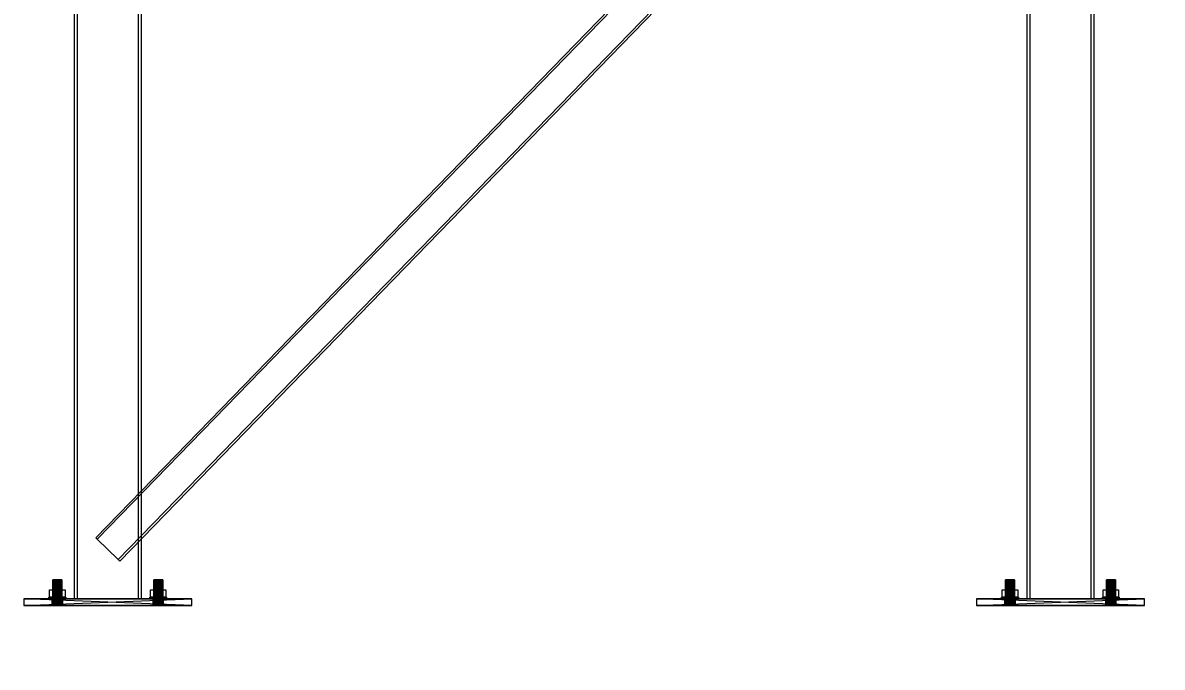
# Model space of a CAD drawing. Header units: millimetres. Extents: x -191664 to 191490, y -197311 to 10263.
# Drawn here: x -2 to 2032, y -63110 to -61960 of the extents above; entities that cross this region are included whole.
import ezdxf

# ---------------------------------------------------------------- set-up
doc = ezdxf.new("R2010")
doc.units = ezdxf.units.MM
doc.layers.add('DET_dosificador_lateral', color=7, linetype='Continuous', lineweight=0)
doc.layers.add('R15_COTAS_TRANSPORTE_P', color=1, linetype='Continuous', lineweight=0)
doc.dimstyles.new('PLANTA_20', dxfattribs={"dimtxt": 50, "dimasz": 30, "dimexe": 30, "dimexo": 16, "dimgap": 20, "dimtad": 1, "dimtih": 1, "dimtoh": 1, "dimdec": 1, "dimzin": 0, "dimdsep": 46, "dimcen": 0.09, "dimadec": 0, "dimazin": 0, "dimtfac": 1, "dimtdec": 4, "dimtofl": 0, "dimtmove": 0, "dimatfit": 3, "dimfxl": 1, "dimtolj": 1, "dimtzin": 0, "dimarcsym": 0})

# ---------------------------------------------------------------- blocks, each defined once
blk = doc.blocks.new('*D132')
at = {"layer": 'Defpoints', "color": 0, "transparency": 16777216}
for p in [(-500, -194490), (-500, -194490), (500, -194490), (203.3, -194656.7), (439.7, -194832)]:
    blk.add_point(p, dxfattribs=at)
at = {"layer": 'R15_COTAS_TRANSPORTE_P', "color": 0, "lineweight": -2, "transparency": 16777216}
blk.add_arc((-500, -194490), 722.8, 342.3783, 357.6217, dxfattribs=at)
at = {"layer": 'R15_COTAS_TRANSPORTE_P', "color": 0, "transparency": 16777216}
for points in [[(217.2, -194519.9), (227.1, -194520.1), (222.8, -194490)], [(193.6, -194710.4), (184.1, -194707.2), (179.2, -194737.2)]]:
    blk.add_solid(points, dxfattribs=at)
blk = doc.blocks.new('*D133')
at = {"layer": 'Defpoints', "color": 0, "transparency": 16777216}
for p in [(439.7, -194148), (217.9, -194406.1), (-500, -194490), (-500, -194490), (500, -194490)]:
    blk.add_point(p, dxfattribs=at)
at = {"layer": 'R15_COTAS_TRANSPORTE_P', "color": 0, "lineweight": -2, "transparency": 16777216}
blk.add_arc((-500, -194490), 722.8, 2.3783, 17.6217, dxfattribs=at)
at = {"layer": 'R15_COTAS_TRANSPORTE_P', "color": 0, "transparency": 16777216}
for points in [[(184.1, -194272.8), (193.6, -194269.6), (179.2, -194242.8)], [(227.1, -194459.9), (217.2, -194460.1), (222.8, -194490)]]:
    blk.add_solid(points, dxfattribs=at)

msp = doc.modelspace()

# ---------------------------------------------------------------- linework, layer by layer
at = {"layer": 'DET_dosificador_lateral', "color": 8, "true_color": 0x667b86}
for p, q in [((90, -61000), (90, -62988)), ((96, -62988), (96, -61000)), ((204, -61000), (204, -62988)), ((210, -62988), (210, -61000)), ((1790, -61000), (1790, -62988)), ((1796, -62988), (1796, -61000)), ((1904, -61000), (1904, -62988)), ((1910, -62988), (1910, -61000)), ((128.48, -62879.1), (1828.48, -61129.1)), ((131.35, -62881.88), (1831.35, -61131.88)), ((168.65, -62918.12), (1868.65, -61168.12)), ((171.52, -62920.9), (1871.52, -61170.9)), ((128.48, -62879.1), (131.35, -62881.88)), ((131.35, -62881.88), (168.65, -62918.12)), ((168.65, -62918.12), (171.52, -62920.9)), ((90, -62988), (210, -62988)), ((90, -62988), (96, -62988)), ((204, -62988), (210, -62988)), ((1790, -62988), (1910, -62988)), ((1790, -62988), (1796, -62988)), ((1904, -62988), (1910, -62988))]:
    msp.add_line(p, q, dxfattribs=at)
at = {"layer": 'DET_dosificador_lateral', "color": 9, "true_color": 0xaeb9be}
for p, q in [((52.27, -62954), (52, -62954)), ((52, -63000), (52, -62954)), ((53.07, -62954), (52.27, -62954)), ((52.27, -63000), (52.27, -62954)), ((54.34, -62954), (53.07, -62954)), ((53.07, -63000), (53.07, -62954)), ((56, -62954), (54.34, -62954)), ((54.34, -63000), (54.34, -62954)), ((57.93, -62954), (56, -62954)), ((56, -63000), (56, -62954)), ((60, -62954), (57.93, -62954)), ((57.93, -63000), (57.93, -62954)), ((62.07, -62954), (60, -62954)), ((60, -63000), (60, -62954)), ((64, -62954), (62.07, -62954)), ((62.07, -63000), (62.07, -62954)), ((65.66, -62954), (64, -62954)), ((64, -63000), (64, -62954)), ((66.93, -62954), (65.66, -62954)), ((65.66, -63000), (65.66, -62954)), ((67.73, -62954), (66.93, -62954)), ((66.93, -63000), (66.93, -62954)), ((68, -62954), (67.73, -62954)), ((67.73, -63000), (67.73, -62954)), ((68, -62954), (68, -63000)), ((232.27, -62954), (232, -62954)), ((232, -63000), (232, -62954)), ((233.07, -62954), (232.27, -62954)), ((232.27, -63000), (232.27, -62954)), ((234.34, -62954), (233.07, -62954)), ((233.07, -63000), (233.07, -62954)), ((236, -62954), (234.34, -62954)), ((234.34, -63000), (234.34, -62954)), ((237.93, -62954), (236, -62954)), ((236, -63000), (236, -62954)), ((240, -62954), (237.93, -62954)), ((237.93, -63000), (237.93, -62954)), ((242.07, -62954), (240, -62954)), ((240, -63000), (240, -62954)), ((244, -62954), (242.07, -62954)), ((242.07, -63000), (242.07, -62954)), ((245.66, -62954), (244, -62954)), ((244, -63000), (244, -62954)), ((246.93, -62954), (245.66, -62954)), ((245.66, -63000), (245.66, -62954)), ((247.73, -62954), (246.93, -62954)), ((246.93, -63000), (246.93, -62954)), ((248, -62954), (247.73, -62954)), ((247.73, -63000), (247.73, -62954)), ((248, -62954), (248, -63000)), ((1752.27, -62954), (1752, -62954)), ((1752, -63000), (1752, -62954)), ((1753.07, -62954), (1752.27, -62954)), ((1752.27, -63000), (1752.27, -62954)), ((1754.34, -62954), (1753.07, -62954)), ((1753.07, -63000), (1753.07, -62954)), ((1756, -62954), (1754.34, -62954)), ((1754.34, -63000), (1754.34, -62954)), ((1757.93, -62954), (1756, -62954)), ((1756, -63000), (1756, -62954)), ((1760, -62954), (1757.93, -62954)), ((1757.93, -63000), (1757.93, -62954)), ((1762.07, -62954), (1760, -62954)), ((1760, -63000), (1760, -62954)), ((1764, -62954), (1762.07, -62954)), ((1762.07, -63000), (1762.07, -62954)), ((1765.66, -62954), (1764, -62954)), ((1764, -63000), (1764, -62954)), ((1766.93, -62954), (1765.66, -62954)), ((1765.66, -63000), (1765.66, -62954)), ((1767.73, -62954), (1766.93, -62954)), ((1766.93, -63000), (1766.93, -62954)), ((1768, -62954), (1767.73, -62954)), ((1767.73, -63000), (1767.73, -62954)), ((1768, -62954), (1768, -63000)), ((1932.27, -62954), (1932, -62954)), ((1932, -63000), (1932, -62954)), ((1933.07, -62954), (1932.27, -62954)), ((1932.27, -63000), (1932.27, -62954)), ((1934.34, -62954), (1933.07, -62954)), ((1933.07, -63000), (1933.07, -62954)), ((1936, -62954), (1934.34, -62954)), ((1934.34, -63000), (1934.34, -62954)), ((1937.93, -62954), (1936, -62954)), ((1936, -63000), (1936, -62954)), ((1940, -62954), (1937.93, -62954)), ((1937.93, -63000), (1937.93, -62954)), ((1942.07, -62954), (1940, -62954)), ((1940, -63000), (1940, -62954)), ((1944, -62954), (1942.07, -62954)), ((1942.07, -63000), (1942.07, -62954)), ((1945.66, -62954), (1944, -62954)), ((1944, -63000), (1944, -62954)), ((1946.93, -62954), (1945.66, -62954)), ((1945.66, -63000), (1945.66, -62954)), ((1947.73, -62954), (1946.93, -62954)), ((1946.93, -63000), (1946.93, -62954)), ((1948, -62954), (1947.73, -62954)), ((1947.73, -63000), (1947.73, -62954)), ((1948, -62954), (1948, -63000)), ((52.27, -63000), (52, -63000)), ((53.07, -63000), (52.27, -63000)), ((54.34, -63000), (53.07, -63000)), ((56, -63000), (54.34, -63000)), ((57.93, -63000), (56, -63000)), ((60, -63000), (57.93, -63000)), ((62.07, -63000), (60, -63000)), ((64, -63000), (62.07, -63000)), ((65.66, -63000), (64, -63000)), ((66.93, -63000), (65.66, -63000)), ((67.73, -63000), (66.93, -63000)), ((67.73, -63000), (68, -63000)), ((232.27, -63000), (232, -63000)), ((233.07, -63000), (232.27, -63000)), ((234.34, -63000), (233.07, -63000)), ((236, -63000), (234.34, -63000)), ((237.93, -63000), (236, -63000)), ((240, -63000), (237.93, -63000)), ((242.07, -63000), (240, -63000)), ((244, -63000), (242.07, -63000)), ((245.66, -63000), (244, -63000)), ((246.93, -63000), (245.66, -63000)), ((247.73, -63000), (246.93, -63000)), ((247.73, -63000), (248, -63000)), ((1752.27, -63000), (1752, -63000)), ((1753.07, -63000), (1752.27, -63000)), ((1754.34, -63000), (1753.07, -63000)), ((1756, -63000), (1754.34, -63000)), ((1757.93, -63000), (1756, -63000)), ((1760, -63000), (1757.93, -63000)), ((1762.07, -63000), (1760, -63000)), ((1764, -63000), (1762.07, -63000)), ((1765.66, -63000), (1764, -63000)), ((1766.93, -63000), (1765.66, -63000)), ((1767.73, -63000), (1766.93, -63000)), ((1767.73, -63000), (1768, -63000)), ((1932.27, -63000), (1932, -63000)), ((1933.07, -63000), (1932.27, -63000)), ((1934.34, -63000), (1933.07, -63000)), ((1936, -63000), (1934.34, -63000)), ((1937.93, -63000), (1936, -63000)), ((1940, -63000), (1937.93, -63000)), ((1942.07, -63000), (1940, -63000)), ((1944, -63000), (1942.07, -63000)), ((1945.66, -63000), (1944, -63000)), ((1946.93, -63000), (1945.66, -63000)), ((1947.73, -63000), (1946.93, -63000)), ((1947.73, -63000), (1948, -63000))]:
    msp.add_line(p, q, dxfattribs=at)
at = {"layer": 'DET_dosificador_lateral', "color": 252, "true_color": 0x82929a}
for p, q in [((51, -62988), (0, -62988)), ((0, -62988), (51.17, -62988)), ((0, -62988), (51.69, -62988)), ((0, -62988), (52.52, -62988)), ((0, -62988), (53.64, -62988)), ((0, -62988), (55, -62988)), ((0, -62988), (56.56, -62988)), ((0, -62988), (58.24, -62988)), ((0, -62988), (60, -62988)), ((0, -62988), (61.76, -62988)), ((300, -62988), (0, -62988)), ((0, -62988), (63.44, -62988)), ((0, -62988), (65, -62988)), ((0, -62988), (66.36, -62988)), ((300, -63000), (0, -62988)), ((0, -62988), (0, -63000)), ((0, -63000), (300, -62988)), ((51.17, -62988), (51, -62988)), ((51, -63000), (51.17, -62988)), ((51, -63000), (51, -62988)), ((51.17, -63000), (51, -62988)), ((51.69, -62988), (51.17, -62988)), ((51.17, -63000), (51.69, -62988)), ((51.17, -63000), (51.17, -62988)), ((51.69, -63000), (51.17, -62988)), ((52.52, -62988), (51.69, -62988)), ((51.69, -63000), (52.52, -62988)), ((51.69, -63000), (51.69, -62988)), ((52.52, -63000), (51.69, -62988)), ((53.64, -62988), (52.52, -62988)), ((52.52, -62988), (66.36, -62988)), ((52.52, -63000), (53.64, -62988)), ((52.52, -63000), (52.52, -62988)), ((53.64, -63000), (52.52, -62988)), ((55, -62988), (53.64, -62988)), ((53.64, -62988), (66.36, -62988)), ((53.64, -62988), (240, -62988)), ((53.64, -62988), (241.76, -62988)), ((53.64, -62988), (243.44, -62988)), ((53.64, -62988), (245, -62988)), ((53.64, -62988), (246.36, -62988)), ((53.64, -63000), (55, -62988)), ((53.64, -63000), (53.64, -62988)), ((55, -63000), (53.64, -62988)), ((56.56, -62988), (55, -62988)), ((55, -62988), (246.36, -62988)), ((55, -63000), (56.56, -62988)), ((55, -63000), (55, -62988)), ((56.56, -63000), (55, -62988)), ((58.24, -62988), (56.56, -62988)), ((56.56, -62988), (246.36, -62988)), ((56.56, -63000), (58.24, -62988)), ((56.56, -63000), (56.56, -62988)), ((58.24, -63000), (56.56, -62988)), ((60, -62988), (58.24, -62988)), ((58.24, -62988), (300, -62988)), ((58.24, -62988), (246.36, -62988)), ((58.24, -63000), (60, -62988)), ((58.24, -63000), (58.24, -62988)), ((60, -63000), (58.24, -62988)), ((60, -62988), (61.76, -62988)), ((231, -62988), (60, -62988)), ((231.17, -62988), (60, -62988)), ((231.69, -62988), (60, -62988)), ((60, -62988), (300, -62988)), ((232.52, -62988), (60, -62988)), ((233.64, -62988), (60, -62988)), ((235, -62988), (60, -62988)), ((236.56, -62988), (60, -62988)), ((238.24, -62988), (60, -62988)), ((240, -62988), (60, -62988)), ((60, -62988), (246.36, -62988)), ((60, -63000), (61.76, -62988)), ((60, -63000), (60, -62988)), ((61.76, -63000), (60, -62988)), ((61.76, -62988), (63.44, -62988)), ((231, -62988), (61.76, -62988)), ((231.17, -62988), (61.76, -62988)), ((61.76, -63000), (63.44, -62988)), ((61.76, -63000), (61.76, -62988)), ((63.44, -63000), (61.76, -62988)), ((63.44, -62988), (65, -62988)), ((231, -62988), (63.44, -62988)), ((231.17, -62988), (63.44, -62988)), ((63.44, -63000), (65, -62988)), ((63.44, -63000), (63.44, -62988)), ((65, -63000), (63.44, -62988)), ((65, -62988), (66.36, -62988)), ((231, -62988), (65, -62988)), ((231.17, -62988), (65, -62988)), ((300, -62988), (65, -62988)), ((65, -62988), (240, -62988)), ((65, -63000), (66.36, -62988)), ((65, -63000), (65, -62988)), ((66.36, -63000), (65, -62988)), ((66.36, -62988), (67.48, -62988)), ((231, -62988), (66.36, -62988)), ((231.17, -62988), (66.36, -62988)), ((66.36, -62988), (240, -62988)), ((66.36, -63000), (67.48, -62988)), ((66.36, -63000), (66.36, -62988)), ((67.48, -63000), (66.36, -62988)), ((67.48, -62988), (68.31, -62988)), ((231, -62988), (67.48, -62988)), ((231.17, -62988), (67.48, -62988)), ((67.48, -62988), (240, -62988)), ((67.48, -63000), (68.31, -62988)), ((67.48, -63000), (67.48, -62988)), ((68.31, -63000), (67.48, -62988)), ((68.31, -62988), (68.83, -62988)), ((231, -62988), (68.31, -62988)), ((231.17, -62988), (68.31, -62988)), ((68.31, -62988), (240, -62988)), ((68.31, -63000), (68.83, -62988)), ((68.31, -63000), (68.31, -62988)), ((68.83, -63000), (68.31, -62988)), ((68.83, -62988), (69, -62988)), ((231, -62988), (68.83, -62988)), ((231.17, -62988), (68.83, -62988)), ((68.83, -62988), (240, -62988)), ((68.83, -63000), (69, -62988)), ((68.83, -63000), (68.83, -62988)), ((69, -63000), (68.83, -62988)), ((69, -62988), (231, -62988)), ((231.17, -62988), (69, -62988)), ((69, -62988), (231.69, -62988)), ((69, -62988), (232.52, -62988)), ((69, -62988), (233.64, -62988)), ((69, -62988), (235, -62988)), ((69, -62988), (236.56, -62988)), ((69, -62988), (238.24, -62988)), ((69, -62988), (240, -62988)), ((69, -62988), (69, -63000)), ((231, -62988), (231.17, -62988)), ((231, -63000), (231.17, -62988)), ((231, -63000), (231, -62988)), ((231.17, -63000), (231, -62988)), ((231.69, -62988), (231.17, -62988)), ((231.17, -63000), (231.69, -62988)), ((231.17, -63000), (231.17, -62988)), ((231.69, -63000), (231.17, -62988)), ((232.52, -62988), (231.69, -62988)), ((231.69, -63000), (232.52, -62988)), ((231.69, -63000), (231.69, -62988)), ((232.52, -63000), (231.69, -62988)), ((233.64, -62988), (232.52, -62988)), ((232.52, -63000), (233.64, -62988)), ((232.52, -63000), (232.52, -62988)), ((233.64, -63000), (232.52, -62988)), ((235, -62988), (233.64, -62988)), ((233.64, -63000), (235, -62988)), ((233.64, -63000), (233.64, -62988)), ((235, -63000), (233.64, -62988)), ((236.56, -62988), (235, -62988)), ((235, -62988), (300, -62988)), ((235, -63000), (236.56, -62988)), ((235, -63000), (235, -62988)), ((236.56, -63000), (235, -62988)), ((238.24, -62988), (236.56, -62988)), ((236.56, -62988), (300, -62988)), ((236.56, -63000), (238.24, -62988)), ((236.56, -63000), (236.56, -62988)), ((238.24, -63000), (236.56, -62988)), ((240, -62988), (238.24, -62988)), ((238.24, -62988), (300, -62988)), ((238.24, -63000), (240, -62988)), ((238.24, -63000), (238.24, -62988)), ((240, -63000), (238.24, -62988)), ((300, -62988), (240, -62988)), ((241.76, -62988), (240, -62988)), ((240, -62988), (246.36, -62988)), ((240, -62988), (247.48, -62988)), ((240, -62988), (248.31, -62988)), ((240, -62988), (248.83, -62988)), ((240, -62988), (249, -62988)), ((240, -63000), (241.76, -62988)), ((240, -63000), (240, -62988)), ((241.76, -63000), (240, -62988)), ((300, -62988), (241.76, -62988)), ((243.44, -62988), (241.76, -62988)), ((241.76, -62988), (249, -62988)), ((241.76, -63000), (243.44, -62988)), ((241.76, -63000), (241.76, -62988)), ((243.44, -63000), (241.76, -62988)), ((300, -62988), (243.44, -62988)), ((245, -62988), (243.44, -62988)), ((249, -62988), (243.44, -62988)), ((243.44, -63000), (245, -62988)), ((243.44, -63000), (243.44, -62988)), ((245, -63000), (243.44, -62988)), ((300, -62988), (245, -62988)), ((246.36, -62988), (245, -62988)), ((249, -62988), (245, -62988)), ((245, -63000), (246.36, -62988)), ((245, -63000), (245, -62988)), ((246.36, -63000), (245, -62988)), ((300, -62988), (246.36, -62988)), ((247.48, -62988), (246.36, -62988)), ((249, -62988), (246.36, -62988)), ((246.36, -63000), (247.48, -62988)), ((246.36, -63000), (246.36, -62988)), ((247.48, -63000), (246.36, -62988)), ((300, -62988), (247.48, -62988)), ((248.31, -62988), (247.48, -62988)), ((249, -62988), (247.48, -62988)), ((247.48, -63000), (248.31, -62988)), ((247.48, -63000), (247.48, -62988)), ((248.31, -63000), (247.48, -62988)), ((300, -62988), (248.31, -62988)), ((248.83, -62988), (248.31, -62988)), ((248.31, -63000), (248.83, -62988)), ((248.31, -63000), (248.31, -62988)), ((248.83, -63000), (248.31, -62988)), ((300, -62988), (248.83, -62988)), ((249, -62988), (248.83, -62988)), ((248.83, -63000), (249, -62988)), ((248.83, -63000), (248.83, -62988)), ((249, -63000), (248.83, -62988)), ((300, -62988), (249, -62988)), ((249, -62988), (249, -63000)), ((300, -63000), (300, -62988)), ((1751, -62988), (1700, -62988)), ((1700, -62988), (1751.17, -62988)), ((1700, -62988), (1751.69, -62988)), ((1700, -62988), (1752.52, -62988)), ((1700, -62988), (1753.64, -62988)), ((1700, -62988), (1755, -62988)), ((1700, -62988), (1756.56, -62988)), ((1700, -62988), (1758.24, -62988)), ((1700, -62988), (1760, -62988)), ((1700, -62988), (1761.76, -62988)), ((2000, -62988), (1700, -62988)), ((1700, -62988), (1763.44, -62988)), ((1700, -62988), (1765, -62988)), ((1700, -62988), (1766.36, -62988)), ((2000, -63000), (1700, -62988)), ((1700, -62988), (1700, -63000)), ((1700, -63000), (2000, -62988)), ((1751.17, -62988), (1751, -62988)), ((1751, -63000), (1751.17, -62988)), ((1751, -63000), (1751, -62988)), ((1751.17, -63000), (1751, -62988)), ((1751.69, -62988), (1751.17, -62988)), ((1751.17, -63000), (1751.69, -62988)), ((1751.17, -63000), (1751.17, -62988)), ((1751.69, -63000), (1751.17, -62988)), ((1752.52, -62988), (1751.69, -62988)), ((1751.69, -63000), (1752.52, -62988)), ((1751.69, -63000), (1751.69, -62988)), ((1752.52, -63000), (1751.69, -62988)), ((1753.64, -62988), (1752.52, -62988)), ((1752.52, -62988), (1766.36, -62988)), ((1752.52, -63000), (1753.64, -62988)), ((1752.52, -63000), (1752.52, -62988)), ((1753.64, -63000), (1752.52, -62988)), ((1755, -62988), (1753.64, -62988)), ((1753.64, -62988), (1766.36, -62988)), ((1753.64, -62988), (1940, -62988)), ((1753.64, -62988), (1941.76, -62988)), ((1753.64, -62988), (1943.44, -62988)), ((1753.64, -62988), (1945, -62988)), ((1753.64, -62988), (1946.36, -62988)), ((1753.64, -63000), (1755, -62988)), ((1753.64, -63000), (1753.64, -62988)), ((1755, -63000), (1753.64, -62988)), ((1756.56, -62988), (1755, -62988)), ((1755, -62988), (1946.36, -62988)), ((1755, -63000), (1756.56, -62988)), ((1755, -63000), (1755, -62988)), ((1756.56, -63000), (1755, -62988)), ((1758.24, -62988), (1756.56, -62988)), ((1756.56, -62988), (1946.36, -62988)), ((1756.56, -63000), (1758.24, -62988)), ((1756.56, -63000), (1756.56, -62988)), ((1758.24, -63000), (1756.56, -62988)), ((1760, -62988), (1758.24, -62988)), ((1758.24, -62988), (2000, -62988)), ((1758.24, -62988), (1946.36, -62988)), ((1758.24, -63000), (1760, -62988)), ((1758.24, -63000), (1758.24, -62988)), ((1760, -63000), (1758.24, -62988)), ((1760, -62988), (1761.76, -62988)), ((1931, -62988), (1760, -62988)), ((1931.17, -62988), (1760, -62988)), ((1931.69, -62988), (1760, -62988)), ((1760, -62988), (2000, -62988)), ((1932.52, -62988), (1760, -62988)), ((1933.64, -62988), (1760, -62988)), ((1935, -62988), (1760, -62988)), ((1936.56, -62988), (1760, -62988)), ((1938.24, -62988), (1760, -62988)), ((1940, -62988), (1760, -62988)), ((1760, -62988), (1946.36, -62988)), ((1760, -63000), (1761.76, -62988)), ((1760, -63000), (1760, -62988)), ((1761.76, -63000), (1760, -62988)), ((1761.76, -62988), (1763.44, -62988)), ((1931, -62988), (1761.76, -62988)), ((1931.17, -62988), (1761.76, -62988)), ((1761.76, -63000), (1763.44, -62988)), ((1761.76, -63000), (1761.76, -62988)), ((1763.44, -63000), (1761.76, -62988)), ((1763.44, -62988), (1765, -62988)), ((1931, -62988), (1763.44, -62988)), ((1931.17, -62988), (1763.44, -62988)), ((1763.44, -63000), (1765, -62988)), ((1763.44, -63000), (1763.44, -62988)), ((1765, -63000), (1763.44, -62988)), ((1765, -62988), (1766.36, -62988)), ((1931, -62988), (1765, -62988)), ((1931.17, -62988), (1765, -62988)), ((2000, -62988), (1765, -62988)), ((1765, -62988), (1940, -62988)), ((1765, -63000), (1766.36, -62988)), ((1765, -63000), (1765, -62988)), ((1766.36, -63000), (1765, -62988)), ((1766.36, -62988), (1767.48, -62988)), ((1931, -62988), (1766.36, -62988)), ((1931.17, -62988), (1766.36, -62988)), ((1766.36, -62988), (1940, -62988)), ((1766.36, -63000), (1767.48, -62988)), ((1766.36, -63000), (1766.36, -62988)), ((1767.48, -63000), (1766.36, -62988)), ((1767.48, -62988), (1768.31, -62988)), ((1931, -62988), (1767.48, -62988)), ((1931.17, -62988), (1767.48, -62988)), ((1767.48, -62988), (1940, -62988)), ((1767.48, -63000), (1768.31, -62988)), ((1767.48, -63000), (1767.48, -62988)), ((1768.31, -63000), (1767.48, -62988)), ((1768.31, -62988), (1768.83, -62988)), ((1931, -62988), (1768.31, -62988)), ((1931.17, -62988), (1768.31, -62988)), ((1768.31, -62988), (1940, -62988)), ((1768.31, -63000), (1768.83, -62988)), ((1768.31, -63000), (1768.31, -62988)), ((1768.83, -63000), (1768.31, -62988)), ((1768.83, -62988), (1769, -62988)), ((1931, -62988), (1768.83, -62988)), ((1931.17, -62988), (1768.83, -62988)), ((1768.83, -62988), (1940, -62988)), ((1768.83, -63000), (1769, -62988)), ((1768.83, -63000), (1768.83, -62988)), ((1769, -63000), (1768.83, -62988)), ((1769, -62988), (1931, -62988)), ((1931.17, -62988), (1769, -62988)), ((1769, -62988), (1931.69, -62988)), ((1769, -62988), (1932.52, -62988)), ((1769, -62988), (1933.64, -62988)), ((1769, -62988), (1935, -62988)), ((1769, -62988), (1936.56, -62988)), ((1769, -62988), (1938.24, -62988)), ((1769, -62988), (1940, -62988)), ((1769, -62988), (1769, -63000)), ((1931, -62988), (1931.17, -62988)), ((1931, -63000), (1931.17, -62988)), ((1931, -63000), (1931, -62988)), ((1931.17, -63000), (1931, -62988)), ((1931.69, -62988), (1931.17, -62988)), ((1931.17, -63000), (1931.69, -62988)), ((1931.17, -63000), (1931.17, -62988)), ((1931.69, -63000), (1931.17, -62988)), ((1932.52, -62988), (1931.69, -62988)), ((1931.69, -63000), (1932.52, -62988)), ((1931.69, -63000), (1931.69, -62988)), ((1932.52, -63000), (1931.69, -62988)), ((1933.64, -62988), (1932.52, -62988)), ((1932.52, -63000), (1933.64, -62988)), ((1932.52, -63000), (1932.52, -62988)), ((1933.64, -63000), (1932.52, -62988)), ((1935, -62988), (1933.64, -62988)), ((1933.64, -63000), (1935, -62988)), ((1933.64, -63000), (1933.64, -62988)), ((1935, -63000), (1933.64, -62988)), ((1936.56, -62988), (1935, -62988)), ((1935, -62988), (2000, -62988)), ((1935, -63000), (1936.56, -62988)), ((1935, -63000), (1935, -62988)), ((1936.56, -63000), (1935, -62988)), ((1938.24, -62988), (1936.56, -62988)), ((1936.56, -62988), (2000, -62988)), ((1936.56, -63000), (1938.24, -62988)), ((1936.56, -63000), (1936.56, -62988)), ((1938.24, -63000), (1936.56, -62988)), ((1940, -62988), (1938.24, -62988)), ((1938.24, -62988), (2000, -62988)), ((1938.24, -63000), (1940, -62988)), ((1938.24, -63000), (1938.24, -62988)), ((1940, -63000), (1938.24, -62988)), ((2000, -62988), (1940, -62988)), ((1941.76, -62988), (1940, -62988)), ((1940, -62988), (1946.36, -62988)), ((1940, -62988), (1947.48, -62988)), ((1940, -62988), (1948.31, -62988)), ((1940, -62988), (1948.83, -62988)), ((1940, -62988), (1949, -62988)), ((1940, -63000), (1941.76, -62988)), ((1940, -63000), (1940, -62988)), ((1941.76, -63000), (1940, -62988)), ((2000, -62988), (1941.76, -62988)), ((1943.44, -62988), (1941.76, -62988)), ((1941.76, -62988), (1949, -62988)), ((1941.76, -63000), (1943.44, -62988)), ((1941.76, -63000), (1941.76, -62988)), ((1943.44, -63000), (1941.76, -62988)), ((2000, -62988), (1943.44, -62988)), ((1945, -62988), (1943.44, -62988)), ((1949, -62988), (1943.44, -62988)), ((1943.44, -63000), (1945, -62988)), ((1943.44, -63000), (1943.44, -62988)), ((1945, -63000), (1943.44, -62988)), ((2000, -62988), (1945, -62988)), ((1946.36, -62988), (1945, -62988)), ((1949, -62988), (1945, -62988)), ((1945, -63000), (1946.36, -62988)), ((1945, -63000), (1945, -62988)), ((1946.36, -63000), (1945, -62988)), ((2000, -62988), (1946.36, -62988)), ((1947.48, -62988), (1946.36, -62988)), ((1949, -62988), (1946.36, -62988)), ((1946.36, -63000), (1947.48, -62988)), ((1946.36, -63000), (1946.36, -62988)), ((1947.48, -63000), (1946.36, -62988)), ((2000, -62988), (1947.48, -62988)), ((1948.31, -62988), (1947.48, -62988)), ((1949, -62988), (1947.48, -62988)), ((1947.48, -63000), (1948.31, -62988)), ((1947.48, -63000), (1947.48, -62988)), ((1948.31, -63000), (1947.48, -62988)), ((2000, -62988), (1948.31, -62988)), ((1948.83, -62988), (1948.31, -62988)), ((1948.31, -63000), (1948.83, -62988)), ((1948.31, -63000), (1948.31, -62988)), ((1948.83, -63000), (1948.31, -62988)), ((2000, -62988), (1948.83, -62988)), ((1949, -62988), (1948.83, -62988)), ((1948.83, -63000), (1949, -62988)), ((1948.83, -63000), (1948.83, -62988)), ((1949, -63000), (1948.83, -62988)), ((2000, -62988), (1949, -62988)), ((1949, -62988), (1949, -63000)), ((2000, -63000), (2000, -62988)), ((0, -63000), (51, -63000)), ((51.17, -63000), (0, -63000)), ((51.69, -63000), (0, -63000)), ((52.52, -63000), (0, -63000)), ((53.64, -63000), (0, -63000)), ((55, -63000), (0, -63000)), ((56.56, -63000), (0, -63000)), ((58.24, -63000), (0, -63000)), ((60, -63000), (0, -63000)), ((61.76, -63000), (0, -63000)), ((0, -63000), (300, -63000)), ((63.44, -63000), (0, -63000)), ((65, -63000), (0, -63000)), ((66.36, -63000), (0, -63000)), ((51, -63000), (51.17, -63000)), ((51.17, -63000), (51.69, -63000)), ((51.69, -63000), (52.52, -63000)), ((52.52, -63000), (53.64, -63000)), ((66.36, -63000), (52.52, -63000)), ((53.64, -63000), (55, -63000)), ((66.36, -63000), (53.64, -63000)), ((240, -63000), (53.64, -63000)), ((241.76, -63000), (53.64, -63000)), ((243.44, -63000), (53.64, -63000)), ((245, -63000), (53.64, -63000)), ((246.36, -63000), (53.64, -63000)), ((55, -63000), (56.56, -63000)), ((246.36, -63000), (55, -63000)), ((56.56, -63000), (58.24, -63000)), ((246.36, -63000), (56.56, -63000)), ((58.24, -63000), (60, -63000)), ((300, -63000), (58.24, -63000)), ((246.36, -63000), (58.24, -63000)), ((61.76, -63000), (60, -63000)), ((60, -63000), (231, -63000)), ((60, -63000), (231.17, -63000)), ((60, -63000), (231.69, -63000)), ((300, -63000), (60, -63000)), ((60, -63000), (232.52, -63000)), ((60, -63000), (233.64, -63000)), ((60, -63000), (235, -63000)), ((60, -63000), (236.56, -63000)), ((60, -63000), (238.24, -63000)), ((60, -63000), (240, -63000)), ((246.36, -63000), (60, -63000)), ((63.44, -63000), (61.76, -63000)), ((61.76, -63000), (231, -63000)), ((61.76, -63000), (231.17, -63000)), ((65, -63000), (63.44, -63000)), ((63.44, -63000), (231, -63000)), ((63.44, -63000), (231.17, -63000)), ((66.36, -63000), (65, -63000)), ((65, -63000), (231, -63000)), ((65, -63000), (231.17, -63000)), ((65, -63000), (300, -63000)), ((240, -63000), (65, -63000)), ((67.48, -63000), (66.36, -63000)), ((66.36, -63000), (231, -63000)), ((66.36, -63000), (231.17, -63000)), ((240, -63000), (66.36, -63000)), ((68.31, -63000), (67.48, -63000)), ((67.48, -63000), (231, -63000)), ((67.48, -63000), (231.17, -63000)), ((240, -63000), (67.48, -63000)), ((68.83, -63000), (68.31, -63000)), ((68.31, -63000), (231, -63000)), ((68.31, -63000), (231.17, -63000)), ((240, -63000), (68.31, -63000)), ((69, -63000), (68.83, -63000)), ((68.83, -63000), (231, -63000)), ((68.83, -63000), (231.17, -63000)), ((240, -63000), (68.83, -63000)), ((231, -63000), (69, -63000)), ((69, -63000), (231.17, -63000)), ((231.69, -63000), (69, -63000)), ((232.52, -63000), (69, -63000)), ((233.64, -63000), (69, -63000)), ((235, -63000), (69, -63000)), ((236.56, -63000), (69, -63000)), ((238.24, -63000), (69, -63000)), ((240, -63000), (69, -63000)), ((231.17, -63000), (231, -63000)), ((231.17, -63000), (231.69, -63000)), ((231.69, -63000), (232.52, -63000)), ((232.52, -63000), (233.64, -63000)), ((233.64, -63000), (235, -63000)), ((235, -63000), (236.56, -63000)), ((300, -63000), (235, -63000)), ((236.56, -63000), (238.24, -63000)), ((300, -63000), (236.56, -63000)), ((238.24, -63000), (240, -63000)), ((300, -63000), (238.24, -63000)), ((240, -63000), (300, -63000)), ((240, -63000), (241.76, -63000)), ((246.36, -63000), (240, -63000)), ((247.48, -63000), (240, -63000)), ((248.31, -63000), (240, -63000)), ((248.83, -63000), (240, -63000)), ((249, -63000), (240, -63000)), ((241.76, -63000), (300, -63000)), ((241.76, -63000), (243.44, -63000)), ((249, -63000), (241.76, -63000)), ((243.44, -63000), (300, -63000)), ((243.44, -63000), (245, -63000)), ((243.44, -63000), (249, -63000)), ((245, -63000), (300, -63000)), ((245, -63000), (246.36, -63000)), ((245, -63000), (249, -63000)), ((246.36, -63000), (300, -63000)), ((246.36, -63000), (247.48, -63000)), ((246.36, -63000), (249, -63000)), ((247.48, -63000), (300, -63000)), ((247.48, -63000), (248.31, -63000)), ((247.48, -63000), (249, -63000)), ((248.31, -63000), (300, -63000)), ((248.31, -63000), (248.83, -63000)), ((248.83, -63000), (300, -63000)), ((248.83, -63000), (249, -63000)), ((249, -63000), (300, -63000)), ((1700, -63000), (1751, -63000)), ((1751.17, -63000), (1700, -63000)), ((1751.69, -63000), (1700, -63000)), ((1752.52, -63000), (1700, -63000)), ((1753.64, -63000), (1700, -63000)), ((1755, -63000), (1700, -63000)), ((1756.56, -63000), (1700, -63000)), ((1758.24, -63000), (1700, -63000)), ((1760, -63000), (1700, -63000)), ((1761.76, -63000), (1700, -63000)), ((1700, -63000), (2000, -63000)), ((1763.44, -63000), (1700, -63000)), ((1765, -63000), (1700, -63000)), ((1766.36, -63000), (1700, -63000)), ((1751, -63000), (1751.17, -63000)), ((1751.17, -63000), (1751.69, -63000)), ((1751.69, -63000), (1752.52, -63000)), ((1752.52, -63000), (1753.64, -63000)), ((1766.36, -63000), (1752.52, -63000)), ((1753.64, -63000), (1755, -63000)), ((1766.36, -63000), (1753.64, -63000)), ((1940, -63000), (1753.64, -63000)), ((1941.76, -63000), (1753.64, -63000)), ((1943.44, -63000), (1753.64, -63000)), ((1945, -63000), (1753.64, -63000)), ((1946.36, -63000), (1753.64, -63000)), ((1755, -63000), (1756.56, -63000)), ((1946.36, -63000), (1755, -63000)), ((1756.56, -63000), (1758.24, -63000)), ((1946.36, -63000), (1756.56, -63000)), ((1758.24, -63000), (1760, -63000)), ((2000, -63000), (1758.24, -63000)), ((1946.36, -63000), (1758.24, -63000)), ((1761.76, -63000), (1760, -63000)), ((1760, -63000), (1931, -63000)), ((1760, -63000), (1931.17, -63000)), ((1760, -63000), (1931.69, -63000)), ((2000, -63000), (1760, -63000)), ((1760, -63000), (1932.52, -63000)), ((1760, -63000), (1933.64, -63000)), ((1760, -63000), (1935, -63000)), ((1760, -63000), (1936.56, -63000)), ((1760, -63000), (1938.24, -63000)), ((1760, -63000), (1940, -63000)), ((1946.36, -63000), (1760, -63000)), ((1763.44, -63000), (1761.76, -63000)), ((1761.76, -63000), (1931, -63000)), ((1761.76, -63000), (1931.17, -63000)), ((1765, -63000), (1763.44, -63000)), ((1763.44, -63000), (1931, -63000)), ((1763.44, -63000), (1931.17, -63000)), ((1766.36, -63000), (1765, -63000)), ((1765, -63000), (1931, -63000)), ((1765, -63000), (1931.17, -63000)), ((1765, -63000), (2000, -63000)), ((1940, -63000), (1765, -63000)), ((1767.48, -63000), (1766.36, -63000)), ((1766.36, -63000), (1931, -63000)), ((1766.36, -63000), (1931.17, -63000)), ((1940, -63000), (1766.36, -63000)), ((1768.31, -63000), (1767.48, -63000)), ((1767.48, -63000), (1931, -63000)), ((1767.48, -63000), (1931.17, -63000)), ((1940, -63000), (1767.48, -63000)), ((1768.83, -63000), (1768.31, -63000)), ((1768.31, -63000), (1931, -63000)), ((1768.31, -63000), (1931.17, -63000)), ((1940, -63000), (1768.31, -63000)), ((1769, -63000), (1768.83, -63000)), ((1768.83, -63000), (1931, -63000)), ((1768.83, -63000), (1931.17, -63000)), ((1940, -63000), (1768.83, -63000)), ((1931, -63000), (1769, -63000)), ((1769, -63000), (1931.17, -63000)), ((1931.69, -63000), (1769, -63000)), ((1932.52, -63000), (1769, -63000)), ((1933.64, -63000), (1769, -63000)), ((1935, -63000), (1769, -63000)), ((1936.56, -63000), (1769, -63000)), ((1938.24, -63000), (1769, -63000)), ((1940, -63000), (1769, -63000)), ((1931.17, -63000), (1931, -63000)), ((1931.17, -63000), (1931.69, -63000)), ((1931.69, -63000), (1932.52, -63000)), ((1932.52, -63000), (1933.64, -63000)), ((1933.64, -63000), (1935, -63000)), ((1935, -63000), (1936.56, -63000)), ((2000, -63000), (1935, -63000)), ((1936.56, -63000), (1938.24, -63000)), ((2000, -63000), (1936.56, -63000)), ((1938.24, -63000), (1940, -63000)), ((2000, -63000), (1938.24, -63000)), ((1940, -63000), (2000, -63000)), ((1940, -63000), (1941.76, -63000)), ((1946.36, -63000), (1940, -63000)), ((1947.48, -63000), (1940, -63000)), ((1948.31, -63000), (1940, -63000)), ((1948.83, -63000), (1940, -63000)), ((1949, -63000), (1940, -63000)), ((1941.76, -63000), (2000, -63000)), ((1941.76, -63000), (1943.44, -63000)), ((1949, -63000), (1941.76, -63000)), ((1943.44, -63000), (2000, -63000)), ((1943.44, -63000), (1945, -63000)), ((1943.44, -63000), (1949, -63000)), ((1945, -63000), (2000, -63000)), ((1945, -63000), (1946.36, -63000)), ((1945, -63000), (1949, -63000)), ((1946.36, -63000), (2000, -63000)), ((1946.36, -63000), (1947.48, -63000)), ((1946.36, -63000), (1949, -63000)), ((1947.48, -63000), (2000, -63000)), ((1947.48, -63000), (1948.31, -63000)), ((1947.48, -63000), (1949, -63000)), ((1948.31, -63000), (2000, -63000)), ((1948.31, -63000), (1948.83, -63000)), ((1948.83, -63000), (2000, -63000)), ((1948.83, -63000), (1949, -63000)), ((1949, -63000), (2000, -63000))]:
    msp.add_line(p, q, dxfattribs=at)
at = {"layer": 'DET_dosificador_lateral', "color": 252, "true_color": 0x8ba19a}
for p, q in [((45, -62988), (45, -62985)), ((45, -62985), (45.51, -62985)), ((45, -62985), (51, -62985)), ((45.51, -62988), (45, -62988)), ((51, -62988), (45, -62988)), ((45.51, -62988), (45.51, -62985)), ((45.51, -62985), (47.01, -62985)), ((45.51, -62985), (51.31, -62985)), ((47.01, -62988), (45.51, -62988)), ((51.31, -62988), (45.51, -62988)), ((46.15, -62985), (46.15, -62972)), ((46.15, -62972), (53.08, -62972)), ((46.15, -62972), (52, -62972)), ((53.08, -62985), (46.15, -62985)), ((52, -62985), (46.15, -62985)), ((47.01, -62988), (47.01, -62985)), ((47.01, -62985), (49.39, -62985)), ((47.01, -62985), (52.21, -62985)), ((49.39, -62988), (47.01, -62988)), ((52.21, -62988), (47.01, -62988)), ((49.39, -62988), (49.39, -62985)), ((49.39, -62985), (52.5, -62985)), ((49.39, -62985), (53.64, -62985)), ((52.5, -62988), (49.39, -62988)), ((53.64, -62988), (49.39, -62988)), ((51.31, -62985), (51, -62985)), ((51, -62985), (51, -62988)), ((51, -62988), (51.31, -62988)), ((52.21, -62985), (51.31, -62985)), ((51.31, -62985), (51.31, -62988)), ((51.31, -62988), (52.21, -62988)), ((56, -62972), (52, -62972)), ((52, -62972), (52, -62985)), ((52, -62985), (56, -62985)), ((53.64, -62985), (52.21, -62985)), ((52.21, -62985), (52.21, -62988)), ((52.21, -62988), (53.64, -62988)), ((52.5, -62988), (52.5, -62985)), ((52.5, -62985), (56.12, -62985)), ((52.5, -62985), (55.5, -62985)), ((56.12, -62988), (52.5, -62988)), ((55.5, -62988), (52.5, -62988)), ((53.08, -62985), (53.08, -62972)), ((53.08, -62972), (66.92, -62972)), ((53.08, -62972), (56, -62972)), ((66.92, -62985), (53.08, -62985)), ((56, -62985), (53.08, -62985)), ((55.5, -62985), (53.64, -62985)), ((53.64, -62985), (53.64, -62988)), ((53.64, -62988), (55.5, -62988)), ((57.67, -62985), (55.5, -62985)), ((55.5, -62985), (55.5, -62988)), ((55.5, -62988), (57.67, -62988)), ((64, -62972), (56, -62972)), ((56, -62972), (56, -62985)), ((56, -62985), (64, -62985)), ((56.12, -62988), (56.12, -62985)), ((56.12, -62985), (60, -62985)), ((56.12, -62985), (57.67, -62985)), ((60, -62988), (56.12, -62988)), ((57.67, -62988), (56.12, -62988)), ((60, -62985), (57.67, -62985)), ((57.67, -62985), (57.67, -62988)), ((57.67, -62988), (60, -62988)), ((60, -62988), (60, -62985)), ((60, -62985), (63.88, -62985)), ((62.33, -62985), (60, -62985)), ((63.88, -62988), (60, -62988)), ((60, -62988), (62.33, -62988)), ((64.5, -62985), (62.33, -62985)), ((62.33, -62985), (62.33, -62988)), ((63.88, -62985), (62.33, -62985)), ((62.33, -62988), (64.5, -62988)), ((62.33, -62988), (63.88, -62988)), ((63.88, -62988), (63.88, -62985)), ((63.88, -62985), (67.5, -62985)), ((67.5, -62988), (63.88, -62988)), ((68, -62972), (64, -62972)), ((64, -62972), (64, -62985)), ((66.92, -62972), (64, -62972)), ((64, -62985), (68, -62985)), ((64, -62985), (66.92, -62985)), ((66.36, -62985), (64.5, -62985)), ((64.5, -62985), (64.5, -62988)), ((67.5, -62985), (64.5, -62985)), ((64.5, -62988), (66.36, -62988)), ((64.5, -62988), (67.5, -62988)), ((67.79, -62985), (66.36, -62985)), ((66.36, -62985), (66.36, -62988)), ((70.61, -62985), (66.36, -62985)), ((66.36, -62988), (67.79, -62988)), ((66.36, -62988), (70.61, -62988)), ((66.92, -62985), (66.92, -62972)), ((66.92, -62972), (73.85, -62972)), ((73.85, -62985), (66.92, -62985)), ((67.5, -62988), (67.5, -62985)), ((67.5, -62985), (70.61, -62985)), ((70.61, -62988), (67.5, -62988)), ((68.69, -62985), (67.79, -62985)), ((67.79, -62985), (67.79, -62988)), ((72.99, -62985), (67.79, -62985)), ((67.79, -62988), (68.69, -62988)), ((67.79, -62988), (72.99, -62988)), ((68, -62985), (68, -62972)), ((68, -62972), (73.85, -62972)), ((73.85, -62985), (68, -62985)), ((69, -62985), (68.69, -62985)), ((68.69, -62985), (68.69, -62988)), ((74.49, -62985), (68.69, -62985)), ((68.69, -62988), (69, -62988)), ((68.69, -62988), (74.49, -62988)), ((69, -62988), (69, -62985)), ((69, -62985), (75, -62985)), ((75, -62988), (69, -62988)), ((70.61, -62988), (70.61, -62985)), ((70.61, -62985), (72.99, -62985)), ((72.99, -62988), (70.61, -62988)), ((72.99, -62988), (72.99, -62985)), ((72.99, -62985), (74.49, -62985)), ((74.49, -62988), (72.99, -62988)), ((73.85, -62972), (73.85, -62985)), ((74.49, -62988), (74.49, -62985)), ((74.49, -62985), (75, -62985)), ((75, -62988), (74.49, -62988)), ((75, -62985), (75, -62988)), ((225, -62988), (225, -62985)), ((225, -62985), (225.51, -62985)), ((225, -62985), (231, -62985)), ((225.51, -62988), (225, -62988)), ((231, -62988), (225, -62988)), ((225.51, -62988), (225.51, -62985)), ((225.51, -62985), (227.01, -62985)), ((225.51, -62985), (231.31, -62985)), ((227.01, -62988), (225.51, -62988)), ((231.31, -62988), (225.51, -62988)), ((226.15, -62985), (226.15, -62972)), ((226.15, -62972), (233.08, -62972)), ((226.15, -62972), (232, -62972)), ((233.08, -62985), (226.15, -62985)), ((232, -62985), (226.15, -62985)), ((227.01, -62988), (227.01, -62985)), ((227.01, -62985), (229.39, -62985)), ((227.01, -62985), (232.21, -62985)), ((229.39, -62988), (227.01, -62988)), ((232.21, -62988), (227.01, -62988)), ((229.39, -62988), (229.39, -62985)), ((229.39, -62985), (232.5, -62985)), ((229.39, -62985), (233.64, -62985)), ((232.5, -62988), (229.39, -62988)), ((233.64, -62988), (229.39, -62988)), ((231.31, -62985), (231, -62985)), ((231, -62985), (231, -62988)), ((231, -62988), (231.31, -62988)), ((232.21, -62985), (231.31, -62985)), ((231.31, -62985), (231.31, -62988)), ((231.31, -62988), (232.21, -62988)), ((236, -62972), (232, -62972)), ((232, -62972), (232, -62985)), ((232, -62985), (236, -62985)), ((233.64, -62985), (232.21, -62985)), ((232.21, -62985), (232.21, -62988)), ((232.21, -62988), (233.64, -62988)), ((232.5, -62988), (232.5, -62985)), ((232.5, -62985), (236.12, -62985)), ((232.5, -62985), (235.5, -62985)), ((236.12, -62988), (232.5, -62988)), ((235.5, -62988), (232.5, -62988)), ((233.08, -62985), (233.08, -62972)), ((233.08, -62972), (246.92, -62972)), ((233.08, -62972), (236, -62972)), ((246.92, -62985), (233.08, -62985)), ((236, -62985), (233.08, -62985)), ((235.5, -62985), (233.64, -62985)), ((233.64, -62985), (233.64, -62988)), ((233.64, -62988), (235.5, -62988)), ((237.67, -62985), (235.5, -62985)), ((235.5, -62985), (235.5, -62988)), ((235.5, -62988), (237.67, -62988)), ((244, -62972), (236, -62972)), ((236, -62972), (236, -62985)), ((236, -62985), (244, -62985)), ((236.12, -62988), (236.12, -62985)), ((236.12, -62985), (240, -62985)), ((236.12, -62985), (237.67, -62985)), ((240, -62988), (236.12, -62988)), ((237.67, -62988), (236.12, -62988)), ((240, -62985), (237.67, -62985)), ((237.67, -62985), (237.67, -62988)), ((237.67, -62988), (240, -62988)), ((240, -62988), (240, -62985)), ((240, -62985), (243.88, -62985)), ((242.33, -62985), (240, -62985)), ((243.88, -62988), (240, -62988)), ((240, -62988), (242.33, -62988)), ((244.5, -62985), (242.33, -62985)), ((242.33, -62985), (242.33, -62988)), ((243.88, -62985), (242.33, -62985)), ((242.33, -62988), (244.5, -62988)), ((242.33, -62988), (243.88, -62988)), ((243.88, -62988), (243.88, -62985)), ((243.88, -62985), (247.5, -62985)), ((247.5, -62988), (243.88, -62988)), ((248, -62972), (244, -62972)), ((244, -62972), (244, -62985)), ((246.92, -62972), (244, -62972)), ((244, -62985), (248, -62985)), ((244, -62985), (246.92, -62985)), ((246.36, -62985), (244.5, -62985)), ((244.5, -62985), (244.5, -62988)), ((247.5, -62985), (244.5, -62985)), ((244.5, -62988), (246.36, -62988)), ((244.5, -62988), (247.5, -62988)), ((247.79, -62985), (246.36, -62985)), ((246.36, -62985), (246.36, -62988)), ((250.61, -62985), (246.36, -62985)), ((246.36, -62988), (247.79, -62988)), ((246.36, -62988), (250.61, -62988)), ((246.92, -62985), (246.92, -62972)), ((246.92, -62972), (253.85, -62972)), ((253.85, -62985), (246.92, -62985)), ((247.5, -62988), (247.5, -62985)), ((247.5, -62985), (250.61, -62985)), ((250.61, -62988), (247.5, -62988)), ((248.69, -62985), (247.79, -62985)), ((247.79, -62985), (247.79, -62988)), ((252.99, -62985), (247.79, -62985)), ((247.79, -62988), (248.69, -62988)), ((247.79, -62988), (252.99, -62988)), ((248, -62985), (248, -62972)), ((248, -62972), (253.85, -62972)), ((253.85, -62985), (248, -62985)), ((249, -62985), (248.69, -62985)), ((248.69, -62985), (248.69, -62988)), ((254.49, -62985), (248.69, -62985)), ((248.69, -62988), (249, -62988)), ((248.69, -62988), (254.49, -62988)), ((249, -62988), (249, -62985)), ((249, -62985), (255, -62985)), ((255, -62988), (249, -62988)), ((250.61, -62988), (250.61, -62985)), ((250.61, -62985), (252.99, -62985)), ((252.99, -62988), (250.61, -62988)), ((252.99, -62988), (252.99, -62985)), ((252.99, -62985), (254.49, -62985)), ((254.49, -62988), (252.99, -62988)), ((253.85, -62972), (253.85, -62985)), ((254.49, -62988), (254.49, -62985)), ((254.49, -62985), (255, -62985)), ((255, -62988), (254.49, -62988)), ((255, -62985), (255, -62988)), ((1745, -62988), (1745, -62985)), ((1745, -62985), (1745.51, -62985)), ((1745, -62985), (1751, -62985)), ((1745.51, -62988), (1745, -62988)), ((1751, -62988), (1745, -62988)), ((1745.51, -62988), (1745.51, -62985)), ((1745.51, -62985), (1747.01, -62985)), ((1745.51, -62985), (1751.31, -62985)), ((1747.01, -62988), (1745.51, -62988)), ((1751.31, -62988), (1745.51, -62988)), ((1746.15, -62985), (1746.15, -62972)), ((1746.15, -62972), (1753.08, -62972)), ((1746.15, -62972), (1752, -62972)), ((1753.08, -62985), (1746.15, -62985)), ((1752, -62985), (1746.15, -62985)), ((1747.01, -62988), (1747.01, -62985)), ((1747.01, -62985), (1749.39, -62985)), ((1747.01, -62985), (1752.21, -62985)), ((1749.39, -62988), (1747.01, -62988)), ((1752.21, -62988), (1747.01, -62988)), ((1749.39, -62988), (1749.39, -62985)), ((1749.39, -62985), (1752.5, -62985)), ((1749.39, -62985), (1753.64, -62985)), ((1752.5, -62988), (1749.39, -62988)), ((1753.64, -62988), (1749.39, -62988)), ((1751.31, -62985), (1751, -62985)), ((1751, -62985), (1751, -62988)), ((1751, -62988), (1751.31, -62988)), ((1752.21, -62985), (1751.31, -62985)), ((1751.31, -62985), (1751.31, -62988)), ((1751.31, -62988), (1752.21, -62988)), ((1756, -62972), (1752, -62972)), ((1752, -62972), (1752, -62985)), ((1752, -62985), (1756, -62985)), ((1753.64, -62985), (1752.21, -62985)), ((1752.21, -62985), (1752.21, -62988)), ((1752.21, -62988), (1753.64, -62988)), ((1752.5, -62988), (1752.5, -62985)), ((1752.5, -62985), (1756.12, -62985)), ((1752.5, -62985), (1755.5, -62985)), ((1756.12, -62988), (1752.5, -62988)), ((1755.5, -62988), (1752.5, -62988)), ((1753.08, -62985), (1753.08, -62972)), ((1753.08, -62972), (1766.92, -62972)), ((1753.08, -62972), (1756, -62972)), ((1766.92, -62985), (1753.08, -62985)), ((1756, -62985), (1753.08, -62985)), ((1755.5, -62985), (1753.64, -62985)), ((1753.64, -62985), (1753.64, -62988)), ((1753.64, -62988), (1755.5, -62988)), ((1757.67, -62985), (1755.5, -62985)), ((1755.5, -62985), (1755.5, -62988)), ((1755.5, -62988), (1757.67, -62988)), ((1764, -62972), (1756, -62972)), ((1756, -62972), (1756, -62985)), ((1756, -62985), (1764, -62985)), ((1756.12, -62988), (1756.12, -62985)), ((1756.12, -62985), (1760, -62985)), ((1756.12, -62985), (1757.67, -62985)), ((1760, -62988), (1756.12, -62988)), ((1757.67, -62988), (1756.12, -62988)), ((1760, -62985), (1757.67, -62985)), ((1757.67, -62985), (1757.67, -62988)), ((1757.67, -62988), (1760, -62988)), ((1760, -62988), (1760, -62985)), ((1760, -62985), (1763.88, -62985)), ((1762.33, -62985), (1760, -62985)), ((1763.88, -62988), (1760, -62988)), ((1760, -62988), (1762.33, -62988)), ((1764.5, -62985), (1762.33, -62985)), ((1762.33, -62985), (1762.33, -62988)), ((1763.88, -62985), (1762.33, -62985)), ((1762.33, -62988), (1764.5, -62988)), ((1762.33, -62988), (1763.88, -62988)), ((1763.88, -62988), (1763.88, -62985)), ((1763.88, -62985), (1767.5, -62985)), ((1767.5, -62988), (1763.88, -62988)), ((1768, -62972), (1764, -62972)), ((1764, -62972), (1764, -62985)), ((1766.92, -62972), (1764, -62972)), ((1764, -62985), (1768, -62985)), ((1764, -62985), (1766.92, -62985)), ((1766.36, -62985), (1764.5, -62985)), ((1764.5, -62985), (1764.5, -62988)), ((1767.5, -62985), (1764.5, -62985)), ((1764.5, -62988), (1766.36, -62988)), ((1764.5, -62988), (1767.5, -62988)), ((1767.79, -62985), (1766.36, -62985)), ((1766.36, -62985), (1766.36, -62988)), ((1770.61, -62985), (1766.36, -62985)), ((1766.36, -62988), (1767.79, -62988)), ((1766.36, -62988), (1770.61, -62988)), ((1766.92, -62985), (1766.92, -62972)), ((1766.92, -62972), (1773.85, -62972)), ((1773.85, -62985), (1766.92, -62985)), ((1767.5, -62988), (1767.5, -62985)), ((1767.5, -62985), (1770.61, -62985)), ((1770.61, -62988), (1767.5, -62988)), ((1768.69, -62985), (1767.79, -62985)), ((1767.79, -62985), (1767.79, -62988)), ((1772.99, -62985), (1767.79, -62985)), ((1767.79, -62988), (1768.69, -62988)), ((1767.79, -62988), (1772.99, -62988)), ((1768, -62985), (1768, -62972)), ((1768, -62972), (1773.85, -62972)), ((1773.85, -62985), (1768, -62985)), ((1769, -62985), (1768.69, -62985)), ((1768.69, -62985), (1768.69, -62988)), ((1774.49, -62985), (1768.69, -62985)), ((1768.69, -62988), (1769, -62988)), ((1768.69, -62988), (1774.49, -62988)), ((1769, -62988), (1769, -62985)), ((1769, -62985), (1775, -62985)), ((1775, -62988), (1769, -62988)), ((1770.61, -62988), (1770.61, -62985)), ((1770.61, -62985), (1772.99, -62985)), ((1772.99, -62988), (1770.61, -62988)), ((1772.99, -62988), (1772.99, -62985)), ((1772.99, -62985), (1774.49, -62985)), ((1774.49, -62988), (1772.99, -62988)), ((1773.85, -62972), (1773.85, -62985)), ((1774.49, -62988), (1774.49, -62985)), ((1774.49, -62985), (1775, -62985)), ((1775, -62988), (1774.49, -62988)), ((1775, -62985), (1775, -62988)), ((1925, -62988), (1925, -62985)), ((1925, -62985), (1925.51, -62985)), ((1925, -62985), (1931, -62985)), ((1925.51, -62988), (1925, -62988)), ((1931, -62988), (1925, -62988)), ((1925.51, -62988), (1925.51, -62985)), ((1925.51, -62985), (1927.01, -62985)), ((1925.51, -62985), (1931.31, -62985)), ((1927.01, -62988), (1925.51, -62988)), ((1931.31, -62988), (1925.51, -62988)), ((1926.15, -62985), (1926.15, -62972)), ((1926.15, -62972), (1933.08, -62972)), ((1926.15, -62972), (1932, -62972)), ((1933.08, -62985), (1926.15, -62985)), ((1932, -62985), (1926.15, -62985)), ((1927.01, -62988), (1927.01, -62985)), ((1927.01, -62985), (1929.39, -62985)), ((1927.01, -62985), (1932.21, -62985)), ((1929.39, -62988), (1927.01, -62988)), ((1932.21, -62988), (1927.01, -62988)), ((1929.39, -62988), (1929.39, -62985)), ((1929.39, -62985), (1932.5, -62985)), ((1929.39, -62985), (1933.64, -62985)), ((1932.5, -62988), (1929.39, -62988)), ((1933.64, -62988), (1929.39, -62988)), ((1931.31, -62985), (1931, -62985)), ((1931, -62985), (1931, -62988)), ((1931, -62988), (1931.31, -62988)), ((1932.21, -62985), (1931.31, -62985)), ((1931.31, -62985), (1931.31, -62988)), ((1931.31, -62988), (1932.21, -62988)), ((1936, -62972), (1932, -62972)), ((1932, -62972), (1932, -62985)), ((1932, -62985), (1936, -62985)), ((1933.64, -62985), (1932.21, -62985)), ((1932.21, -62985), (1932.21, -62988)), ((1932.21, -62988), (1933.64, -62988)), ((1932.5, -62988), (1932.5, -62985)), ((1932.5, -62985), (1936.12, -62985)), ((1932.5, -62985), (1935.5, -62985)), ((1936.12, -62988), (1932.5, -62988)), ((1935.5, -62988), (1932.5, -62988)), ((1933.08, -62985), (1933.08, -62972)), ((1933.08, -62972), (1946.92, -62972)), ((1933.08, -62972), (1936, -62972)), ((1946.92, -62985), (1933.08, -62985)), ((1936, -62985), (1933.08, -62985)), ((1935.5, -62985), (1933.64, -62985)), ((1933.64, -62985), (1933.64, -62988)), ((1933.64, -62988), (1935.5, -62988)), ((1937.67, -62985), (1935.5, -62985)), ((1935.5, -62985), (1935.5, -62988)), ((1935.5, -62988), (1937.67, -62988)), ((1944, -62972), (1936, -62972)), ((1936, -62972), (1936, -62985)), ((1936, -62985), (1944, -62985)), ((1936.12, -62988), (1936.12, -62985)), ((1936.12, -62985), (1940, -62985)), ((1936.12, -62985), (1937.67, -62985)), ((1940, -62988), (1936.12, -62988)), ((1937.67, -62988), (1936.12, -62988)), ((1940, -62985), (1937.67, -62985)), ((1937.67, -62985), (1937.67, -62988)), ((1937.67, -62988), (1940, -62988)), ((1940, -62988), (1940, -62985)), ((1940, -62985), (1943.88, -62985)), ((1942.33, -62985), (1940, -62985)), ((1943.88, -62988), (1940, -62988)), ((1940, -62988), (1942.33, -62988)), ((1944.5, -62985), (1942.33, -62985)), ((1942.33, -62985), (1942.33, -62988)), ((1943.88, -62985), (1942.33, -62985)), ((1942.33, -62988), (1944.5, -62988)), ((1942.33, -62988), (1943.88, -62988)), ((1943.88, -62988), (1943.88, -62985)), ((1943.88, -62985), (1947.5, -62985)), ((1947.5, -62988), (1943.88, -62988)), ((1948, -62972), (1944, -62972)), ((1944, -62972), (1944, -62985)), ((1946.92, -62972), (1944, -62972)), ((1944, -62985), (1948, -62985)), ((1944, -62985), (1946.92, -62985)), ((1946.36, -62985), (1944.5, -62985)), ((1944.5, -62985), (1944.5, -62988)), ((1947.5, -62985), (1944.5, -62985)), ((1944.5, -62988), (1946.36, -62988)), ((1944.5, -62988), (1947.5, -62988)), ((1947.79, -62985), (1946.36, -62985)), ((1946.36, -62985), (1946.36, -62988)), ((1950.61, -62985), (1946.36, -62985)), ((1946.36, -62988), (1947.79, -62988)), ((1946.36, -62988), (1950.61, -62988)), ((1946.92, -62985), (1946.92, -62972)), ((1946.92, -62972), (1953.85, -62972)), ((1953.85, -62985), (1946.92, -62985)), ((1947.5, -62988), (1947.5, -62985)), ((1947.5, -62985), (1950.61, -62985)), ((1950.61, -62988), (1947.5, -62988)), ((1948.69, -62985), (1947.79, -62985)), ((1947.79, -62985), (1947.79, -62988)), ((1952.99, -62985), (1947.79, -62985)), ((1947.79, -62988), (1948.69, -62988)), ((1947.79, -62988), (1952.99, -62988)), ((1948, -62985), (1948, -62972)), ((1948, -62972), (1953.85, -62972)), ((1953.85, -62985), (1948, -62985)), ((1949, -62985), (1948.69, -62985)), ((1948.69, -62985), (1948.69, -62988)), ((1954.49, -62985), (1948.69, -62985)), ((1948.69, -62988), (1949, -62988)), ((1948.69, -62988), (1954.49, -62988)), ((1949, -62988), (1949, -62985)), ((1949, -62985), (1955, -62985)), ((1955, -62988), (1949, -62988)), ((1950.61, -62988), (1950.61, -62985)), ((1950.61, -62985), (1952.99, -62985)), ((1952.99, -62988), (1950.61, -62988)), ((1952.99, -62988), (1952.99, -62985)), ((1952.99, -62985), (1954.49, -62985)), ((1954.49, -62988), (1952.99, -62988)), ((1953.85, -62972), (1953.85, -62985)), ((1954.49, -62988), (1954.49, -62985)), ((1954.49, -62985), (1955, -62985)), ((1955, -62988), (1954.49, -62988)), ((1955, -62985), (1955, -62988))]:
    msp.add_line(p, q, dxfattribs=at)

# ---------------------------------------------------------------- dimensions: what is measured, and where the dimension line sits
at = {"layer": 'R15_COTAS_TRANSPORTE_P'}
for base, line2, picture, middle in [((217.89, -194406.09), ((-500, -194490), (439.69, -194147.98)), '*D133', (191490.46, -33543.69)), ((203.29, -194656.68), ((-500, -194490), (439.69, -194832.02)), '*D132', (-191664.11, -34001.98))]:
    dim = msp.add_angular_dim_2l(base=base, line1=((-500, -194490), (500, -194490)), line2=line2, dimstyle='PLANTA_20', dxfattribs=at)
    dim.commit()
    dim.dimension.update_dxf_attribs({"geometry": picture, "text_midpoint": middle})

doc.saveas('drawing.dxf')
